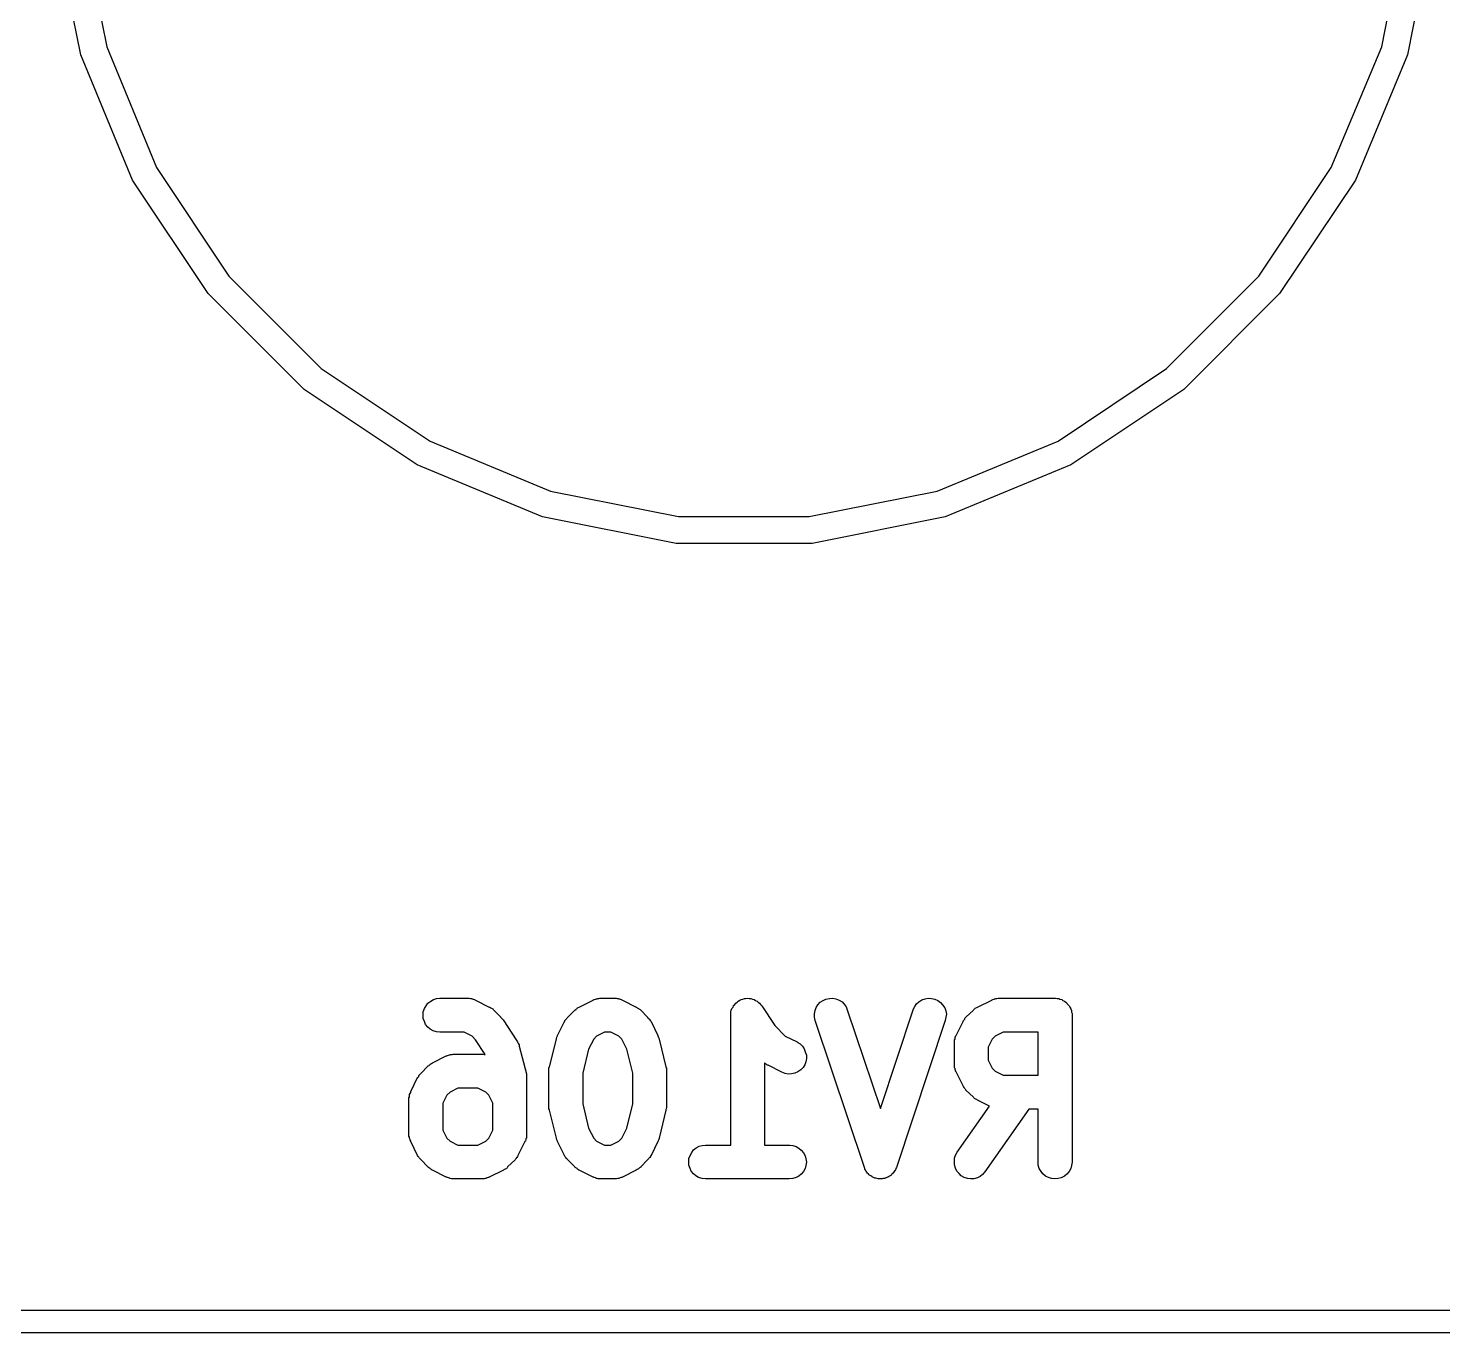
# Model space of a CAD drawing. Extents: x -14.42 to -9.41, y 0.06 to 0.58.
# Drawn here: x -14.2193 to -13.9727, y 0.0571 to 0.2845 of the extents above; entities that cross this region are included whole.
import ezdxf

# ---------------------------------------------------------------- set-up
doc = ezdxf.new("R2010")
doc.units = 0
doc.header["$MEASUREMENT"] = 0
doc.layers.add('BLACK', color=7, linetype='CONTINUOUS')

msp = doc.modelspace()

# ---------------------------------------------------------------- linework, layer by layer
at = {"layer": 'BLACK', "linetype": 'CONTINUOUS'}
for p, q in [((-14.2101, 0.30358), (-14.2056, 0.28125)), ((-13.9833, 0.28125), (-13.9789, 0.30358)), ((-14.2101, 0.27987), (-14.2148, 0.30311)), ((-13.9742, 0.30311), (-13.9788, 0.27987)), ((-14.2056, 0.28125), (-14.1969, 0.26021)), ((-13.9921, 0.26021), (-13.9833, 0.28125)), ((-14.2011, 0.25799), (-14.2101, 0.27987)), ((-13.9788, 0.27987), (-13.9879, 0.25799)), ((-14.1969, 0.26021), (-14.1843, 0.24128)), ((-14.0047, 0.24128), (-13.9921, 0.26021)), ((-14.1879, 0.23828), (-14.2011, 0.25799)), ((-13.9879, 0.25799), (-14.0011, 0.23828)), ((-14.1843, 0.24128), (-14.1682, 0.22518)), ((-14.0208, 0.22518), (-14.0047, 0.24128)), ((-14.1712, 0.22153), (-14.1879, 0.23828)), ((-14.0011, 0.23828), (-14.0178, 0.22153)), ((-14.1682, 0.22518), (-14.1492, 0.21253)), ((-14.0397, 0.21253), (-14.0208, 0.22518)), ((-14.1515, 0.20837), (-14.1712, 0.22153)), ((-14.0178, 0.22153), (-14.0375, 0.20837)), ((-14.1492, 0.21253), (-14.1282, 0.20382)), ((-14.0608, 0.20382), (-14.0397, 0.21253)), ((-14.1296, 0.1993), (-14.1515, 0.20837)), ((-14.0375, 0.20837), (-14.0594, 0.1993)), ((-14.1282, 0.20382), (-14.1059, 0.19938)), ((-14.0831, 0.19938), (-14.0608, 0.20382)), ((-14.1063, 0.19468), (-14.1296, 0.1993)), ((-14.1059, 0.19938), (-14.0831, 0.19938)), ((-14.0594, 0.1993), (-14.0826, 0.19468)), ((-14.0826, 0.19468), (-14.1063, 0.19468)), ((-14.1504, 0.11303), (-14.1502, 0.11358)), ((-14.1502, 0.11358), (-14.1499, 0.11409)), ((-14.1499, 0.11409), (-14.1496, 0.11453)), ((-14.1496, 0.11453), (-14.1491, 0.1149)), ((-14.1491, 0.1149), (-14.1486, 0.11517)), ((-14.1486, 0.11517), (-14.1481, 0.11534)), ((-14.1481, 0.11534), (-14.1475, 0.11539)), ((-14.1475, 0.11539), (-14.1426, 0.11539)), ((-14.1426, 0.11539), (-14.1425, 0.11538)), ((-14.1426, 0.11539), (-14.1426, 0.11539)), ((-14.1425, 0.11538), (-14.1424, 0.11538)), ((-14.1424, 0.11538), (-14.1422, 0.11535)), ((-14.1422, 0.11535), (-14.142, 0.11533)), ((-14.142, 0.11533), (-14.1419, 0.1153)), ((-14.1419, 0.1153), (-14.1418, 0.11529)), ((-14.1418, 0.11529), (-14.1417, 0.11521)), ((-14.1417, 0.11521), (-14.1415, 0.11515)), ((-14.1415, 0.11515), (-14.1414, 0.11511)), ((-14.1414, 0.11511), (-14.1413, 0.11508)), ((-14.1413, 0.11508), (-14.1389, 0.11386)), ((-14.1389, 0.11386), (-14.1388, 0.11384)), ((-14.1388, 0.11384), (-14.1387, 0.11375)), ((-14.1387, 0.11375), (-14.1385, 0.11367)), ((-14.1385, 0.11367), (-14.1384, 0.1136)), ((-14.1384, 0.1136), (-14.1383, 0.11353)), ((-14.1383, 0.11353), (-14.1382, 0.11341)), ((-14.124, 0.11334), (-14.1238, 0.11344)), ((-14.1238, 0.11344), (-14.1237, 0.11356)), ((-14.1237, 0.11356), (-14.1236, 0.11362)), ((-14.1236, 0.11362), (-14.1235, 0.1137)), ((-14.1235, 0.1137), (-14.1234, 0.11377)), ((-14.1234, 0.11377), (-14.1232, 0.11386)), ((-14.1232, 0.11386), (-14.1208, 0.11508)), ((-14.1208, 0.1151), (-14.1207, 0.11513)), ((-14.1208, 0.11508), (-14.1208, 0.1151)), ((-14.1207, 0.11513), (-14.1206, 0.11517)), ((-14.1206, 0.11517), (-14.1204, 0.11523)), ((-14.1204, 0.11523), (-14.1202, 0.1153)), ((-14.1202, 0.1153), (-14.1201, 0.11531)), ((-14.1201, 0.11531), (-14.12, 0.11534)), ((-14.12, 0.11534), (-14.1198, 0.11535)), ((-14.1198, 0.11535), (-14.1196, 0.11539)), ((-14.1196, 0.11539), (-14.1196, 0.11538)), ((-14.1196, 0.11538), (-14.1195, 0.11539)), ((-14.1195, 0.11539), (-14.117, 0.11539)), ((-14.117, 0.11539), (-14.1169, 0.11538)), ((-14.117, 0.11539), (-14.117, 0.11539)), ((-14.1169, 0.11538), (-14.1168, 0.11538)), ((-14.1168, 0.11538), (-14.1166, 0.11535)), ((-14.1166, 0.11535), (-14.1164, 0.11533)), ((-14.1164, 0.11533), (-14.1163, 0.1153)), ((-14.1163, 0.1153), (-14.1162, 0.11529)), ((-14.1162, 0.11529), (-14.1161, 0.11521)), ((-14.1161, 0.11521), (-14.1159, 0.11515)), ((-14.1159, 0.11515), (-14.1158, 0.11511)), ((-14.1158, 0.11511), (-14.1157, 0.11508)), ((-14.1157, 0.11508), (-14.1133, 0.11386)), ((-14.1133, 0.11386), (-14.1132, 0.11384)), ((-14.1132, 0.11384), (-14.1131, 0.11375)), ((-14.1131, 0.11375), (-14.113, 0.11367)), ((-14.113, 0.11367), (-14.1129, 0.1136)), ((-14.1129, 0.1136), (-14.1128, 0.11353)), ((-14.1128, 0.11353), (-14.1126, 0.11341)), ((-14.0967, 0.11334), (-14.0966, 0.1136)), ((-14.0966, 0.1136), (-14.0964, 0.11386)), ((-14.0966, 0.1136), (-14.0966, 0.1136)), ((-14.0966, 0.1136), (-14.0966, 0.1136)), ((-14.0964, 0.11386), (-14.0963, 0.1141)), ((-14.0963, 0.11411), (-14.0961, 0.11433)), ((-14.0963, 0.1141), (-14.0963, 0.11411)), ((-14.0963, 0.1141), (-14.0963, 0.1141)), ((-14.0961, 0.11433), (-14.0959, 0.11454)), ((-14.0959, 0.11455), (-14.0957, 0.11472)), ((-14.0959, 0.11454), (-14.0959, 0.11455)), ((-14.0959, 0.11455), (-14.0959, 0.11455)), ((-14.0957, 0.11472), (-14.0955, 0.11491)), ((-14.0955, 0.11491), (-14.0952, 0.11504)), ((-14.0955, 0.11491), (-14.0955, 0.11491)), ((-14.0955, 0.11491), (-14.0955, 0.11491)), ((-14.0952, 0.11504), (-14.095, 0.11517)), ((-14.095, 0.11518), (-14.0947, 0.11526)), ((-14.095, 0.11517), (-14.095, 0.11518)), ((-14.095, 0.11518), (-14.095, 0.11518)), ((-14.0947, 0.11526), (-14.0944, 0.11534)), ((-14.0944, 0.11534), (-14.0942, 0.11536)), ((-14.0944, 0.11534), (-14.0944, 0.11534)), ((-14.0944, 0.11534), (-14.0944, 0.11534)), ((-14.0942, 0.11536), (-14.0939, 0.11539)), ((-14.0939, 0.11539), (-14.0939, 0.11539)), ((-14.0939, 0.11539), (-14.0936, 0.11536)), ((-14.0939, 0.11539), (-14.0939, 0.11539)), ((-14.0936, 0.11536), (-14.0933, 0.11533)), ((-14.0933, 0.11533), (-14.0933, 0.11533)), ((-14.0933, 0.11533), (-14.0933, 0.11533)), ((-14.0933, 0.11533), (-14.093, 0.11525)), ((-14.093, 0.11525), (-14.0927, 0.11516)), ((-14.0927, 0.11516), (-14.0927, 0.11516)), ((-14.0927, 0.11516), (-14.0927, 0.11516)), ((-14.0927, 0.11516), (-14.0925, 0.11502)), ((-14.0925, 0.11502), (-14.0922, 0.11489)), ((-14.0922, 0.11489), (-14.0922, 0.11489)), ((-14.0922, 0.11489), (-14.0922, 0.11489)), ((-14.0922, 0.11489), (-14.092, 0.1147)), ((-14.092, 0.1147), (-14.0918, 0.11452)), ((-14.0918, 0.11452), (-14.0918, 0.11452)), ((-14.0918, 0.11452), (-14.0918, 0.11452)), ((-14.0918, 0.11452), (-14.0916, 0.1143)), ((-14.0916, 0.1143), (-14.0914, 0.11408)), ((-14.0914, 0.11408), (-14.0891, 0.11066)), ((-14.0821, 0.11325), (-14.0819, 0.11379)), ((-14.0819, 0.11379), (-14.0816, 0.11427)), ((-14.0816, 0.11427), (-14.0812, 0.11469)), ((-14.0812, 0.11469), (-14.0807, 0.11502)), ((-14.0807, 0.11502), (-14.0802, 0.11525)), ((-14.0802, 0.11525), (-14.0796, 0.11537)), ((-14.0796, 0.11537), (-14.079, 0.11538)), ((-14.079, 0.11538), (-14.0785, 0.11528)), ((-14.0785, 0.11528), (-14.0779, 0.11507)), ((-14.0779, 0.11507), (-14.0774, 0.11477)), ((-14.0774, 0.11477), (-14.077, 0.11437)), ((-14.077, 0.11437), (-14.0767, 0.1139)), ((-14.0767, 0.1139), (-14.0765, 0.11337)), ((-14.065, 0.11341), (-14.0647, 0.11393)), ((-14.0647, 0.11393), (-14.0644, 0.1144)), ((-14.0644, 0.1144), (-14.064, 0.11479)), ((-14.064, 0.11479), (-14.0635, 0.11509)), ((-14.0635, 0.11509), (-14.0629, 0.11529)), ((-14.0629, 0.11529), (-14.0624, 0.11539)), ((-14.0624, 0.11539), (-14.0618, 0.11537)), ((-14.0618, 0.11537), (-14.0612, 0.11523)), ((-14.0612, 0.11523), (-14.0607, 0.11499)), ((-14.0607, 0.11499), (-14.0602, 0.11466)), ((-14.0602, 0.11466), (-14.0599, 0.11424)), ((-14.0599, 0.11424), (-14.0595, 0.11375)), ((-14.0595, 0.11375), (-14.0593, 0.11321)), ((-14.0545, 0.11334), (-14.0544, 0.11344)), ((-14.0544, 0.11344), (-14.0543, 0.11356)), ((-14.0543, 0.11356), (-14.0542, 0.11362)), ((-14.0542, 0.11362), (-14.0541, 0.1137)), ((-14.0541, 0.1137), (-14.0539, 0.11377)), ((-14.0539, 0.11377), (-14.0538, 0.11386)), ((-14.0538, 0.11386), (-14.0513, 0.11508)), ((-14.0513, 0.1151), (-14.0512, 0.11513)), ((-14.0513, 0.11508), (-14.0513, 0.1151)), ((-14.0512, 0.11513), (-14.0511, 0.11517)), ((-14.0511, 0.11517), (-14.0509, 0.11523)), ((-14.0509, 0.11523), (-14.0508, 0.1153)), ((-14.0508, 0.1153), (-14.0507, 0.11531)), ((-14.0507, 0.11531), (-14.0506, 0.11534)), ((-14.0506, 0.11534), (-14.0504, 0.11535)), ((-14.0504, 0.11535), (-14.0502, 0.11539)), ((-14.0502, 0.11539), (-14.0501, 0.11538)), ((-14.0501, 0.11538), (-14.05, 0.11539)), ((-14.05, 0.11539), (-14.0403, 0.11539)), ((-14.0403, 0.11539), (-14.0402, 0.11539)), ((-14.0402, 0.11539), (-14.0402, 0.11539)), ((-14.0402, 0.11539), (-14.0402, 0.11539)), ((-14.0402, 0.11539), (-14.0402, 0.11539)), ((-14.0402, 0.11539), (-14.0399, 0.11536)), ((-14.0399, 0.11536), (-14.0397, 0.11533)), ((-14.0397, 0.11533), (-14.0397, 0.11533)), ((-14.0397, 0.11533), (-14.0396, 0.11533)), ((-14.0396, 0.11533), (-14.0394, 0.11524)), ((-14.0394, 0.11524), (-14.0391, 0.11516)), ((-14.0391, 0.11516), (-14.0391, 0.11516)), ((-14.0391, 0.11516), (-14.0391, 0.11515)), ((-14.0391, 0.11515), (-14.0389, 0.11502)), ((-14.0389, 0.11502), (-14.0386, 0.11489)), ((-14.0386, 0.11489), (-14.0386, 0.11488)), ((-14.0386, 0.11488), (-14.0386, 0.11488)), ((-14.0386, 0.11488), (-14.0384, 0.1147)), ((-14.0384, 0.1147), (-14.0382, 0.11452)), ((-14.0382, 0.11452), (-14.0382, 0.11451)), ((-14.0382, 0.11451), (-14.0382, 0.1145)), ((-14.0382, 0.1145), (-14.038, 0.11429)), ((-14.038, 0.11429), (-14.0378, 0.11407)), ((-14.0378, 0.11407), (-14.0378, 0.11406)), ((-14.0378, 0.11406), (-14.0378, 0.11406)), ((-14.0378, 0.11406), (-14.0377, 0.11381)), ((-14.0377, 0.11381), (-14.0375, 0.11356)), ((-14.0375, 0.11356), (-14.0375, 0.11355)), ((-14.0375, 0.11355), (-14.0375, 0.11354)), ((-14.0375, 0.11354), (-14.0374, 0.11328)), ((-14.1504, 0.11246), (-14.1504, 0.11303)), ((-14.1504, 0.11189), (-14.1504, 0.11246)), ((-14.1502, 0.11133), (-14.1504, 0.11189)), ((-14.15, 0.11082), (-14.1502, 0.11133)), ((-14.1382, 0.11341), (-14.1381, 0.11331)), ((-14.1381, 0.11331), (-14.1369, 0.11209)), ((-14.1369, 0.11209), (-14.1369, 0.11209)), ((-14.1369, 0.11209), (-14.1369, 0.11209)), ((-14.1369, 0.11209), (-14.1369, 0.11209)), ((-14.1369, 0.11209), (-14.1369, 0.11206)), ((-14.1369, 0.11206), (-14.1367, 0.11185)), ((-14.1367, 0.11185), (-14.1365, 0.11164)), ((-14.1365, 0.11164), (-14.1341, 0.10798)), ((-14.127, 0.10888), (-14.1258, 0.11132)), ((-14.1258, 0.11132), (-14.1257, 0.11136)), ((-14.1257, 0.1115), (-14.1256, 0.11164)), ((-14.1257, 0.11136), (-14.1257, 0.1115)), ((-14.1256, 0.11164), (-14.1255, 0.11174)), ((-14.1255, 0.11174), (-14.1254, 0.11184)), ((-14.1254, 0.11184), (-14.1253, 0.11196)), ((-14.1253, 0.11196), (-14.1252, 0.11209)), ((-14.1252, 0.11209), (-14.124, 0.11331)), ((-14.124, 0.11331), (-14.124, 0.11334)), ((-14.1126, 0.11341), (-14.1125, 0.11331)), ((-14.1125, 0.11331), (-14.1113, 0.11209)), ((-14.1113, 0.11209), (-14.1113, 0.11206)), ((-14.1113, 0.11206), (-14.1112, 0.11193)), ((-14.1112, 0.11193), (-14.111, 0.11181)), ((-14.111, 0.11181), (-14.111, 0.11171)), ((-14.111, 0.11171), (-14.1109, 0.11161)), ((-14.1109, 0.11161), (-14.1108, 0.11146)), ((-14.1108, 0.11146), (-14.1107, 0.11132)), ((-14.1107, 0.11132), (-14.1095, 0.10888)), ((-14.0968, 0.11305), (-14.0967, 0.11334)), ((-14.0968, 0.11276), (-14.0968, 0.11305)), ((-14.0968, 0.11305), (-14.0968, 0.11305)), ((-14.0968, 0.11305), (-14.0968, 0.11305)), ((-14.0968, 0.11248), (-14.0968, 0.11276)), ((-14.0968, 0.11244), (-14.0968, 0.11248)), ((-14.0968, 0.11248), (-14.0968, 0.11248)), ((-14.0968, 0.11248), (-14.0968, 0.11248)), ((-14.0968, 0.11248), (-14.0968, 0.11248)), ((-14.0968, 0.0898), (-14.0968, 0.11244)), ((-14.0822, 0.11268), (-14.0821, 0.11325)), ((-14.0822, 0.11211), (-14.0822, 0.11268)), ((-14.0821, 0.11154), (-14.0822, 0.11211)), ((-14.0821, 0.11151), (-14.0821, 0.11154)), ((-14.0735, 0.08591), (-14.0821, 0.11151)), ((-14.0765, 0.11337), (-14.0707, 0.09619)), ((-14.0707, 0.09619), (-14.065, 0.11337)), ((-14.0594, 0.11151), (-14.0679, 0.08591)), ((-14.065, 0.11337), (-14.065, 0.11341)), ((-14.0593, 0.11207), (-14.0594, 0.11151)), ((-14.0593, 0.11321), (-14.0592, 0.11264)), ((-14.0592, 0.11264), (-14.0593, 0.11207)), ((-14.0575, 0.10888), (-14.0563, 0.11132)), ((-14.0563, 0.11136), (-14.0562, 0.1115)), ((-14.0563, 0.11132), (-14.0563, 0.11136)), ((-14.0562, 0.1115), (-14.0561, 0.11164)), ((-14.0561, 0.11164), (-14.056, 0.11174)), ((-14.056, 0.11184), (-14.0559, 0.11196)), ((-14.056, 0.11174), (-14.056, 0.11184)), ((-14.0559, 0.11196), (-14.0558, 0.11209)), ((-14.0558, 0.11209), (-14.0545, 0.11331)), ((-14.0545, 0.11331), (-14.0545, 0.11334)), ((-14.0374, 0.11328), (-14.0374, 0.11301)), ((-14.0374, 0.11301), (-14.0374, 0.113)), ((-14.0374, 0.113), (-14.0374, 0.11299)), ((-14.0374, 0.11299), (-14.0373, 0.11272)), ((-14.0373, 0.11272), (-14.0373, 0.11244)), ((-14.0373, 0.11244), (-14.0373, 0.08685)), ((-14.1496, 0.11037), (-14.15, 0.11082)), ((-14.1492, 0.11), (-14.1496, 0.11037)), ((-14.1487, 0.10973), (-14.1492, 0.11)), ((-14.1481, 0.10955), (-14.1487, 0.10973)), ((-14.1475, 0.10949), (-14.1481, 0.10955)), ((-14.1433, 0.10949), (-14.1475, 0.10949)), ((-14.1475, 0.10949), (-14.1475, 0.10949)), ((-14.1419, 0.10879), (-14.1433, 0.10949)), ((-14.1413, 0.10812), (-14.1419, 0.10879)), ((-14.1272, 0.10835), (-14.1271, 0.1086)), ((-14.1271, 0.1086), (-14.127, 0.10886)), ((-14.127, 0.10887), (-14.127, 0.10888)), ((-14.127, 0.10886), (-14.127, 0.10887)), ((-14.1202, 0.10879), (-14.1207, 0.10825)), ((-14.1188, 0.10949), (-14.1202, 0.10879)), ((-14.1177, 0.10949), (-14.1188, 0.10949)), ((-14.1163, 0.10879), (-14.1177, 0.10949)), ((-14.1158, 0.10825), (-14.1163, 0.10879)), ((-14.1095, 0.10888), (-14.1095, 0.10885)), ((-14.1095, 0.10885), (-14.1095, 0.10884)), ((-14.1095, 0.10884), (-14.1095, 0.10882)), ((-14.1095, 0.10882), (-14.1094, 0.10856)), ((-14.1094, 0.10856), (-14.1093, 0.10831)), ((-14.0891, 0.11066), (-14.0873, 0.10877)), ((-14.0873, 0.10877), (-14.0852, 0.10777)), ((-14.0577, 0.10854), (-14.0576, 0.10873)), ((-14.0577, 0.10835), (-14.0577, 0.10854)), ((-14.0576, 0.1088), (-14.0575, 0.10888)), ((-14.0576, 0.10873), (-14.0576, 0.1088)), ((-14.0507, 0.10879), (-14.0512, 0.10825)), ((-14.0493, 0.10949), (-14.0507, 0.10879)), ((-14.0432, 0.10949), (-14.0493, 0.10949)), ((-14.0432, 0.10199), (-14.0432, 0.10949)), ((-14.1396, 0.10558), (-14.1413, 0.10812)), ((-14.1341, 0.10798), (-14.1341, 0.10795)), ((-14.1341, 0.10795), (-14.134, 0.10777)), ((-14.134, 0.10777), (-14.1339, 0.10761)), ((-14.1339, 0.10761), (-14.1338, 0.10752)), ((-14.1338, 0.10752), (-14.1338, 0.10744)), ((-14.1338, 0.10744), (-14.1337, 0.10725)), ((-14.1337, 0.10725), (-14.1337, 0.10706)), ((-14.1337, 0.10706), (-14.1324, 0.10219)), ((-14.1284, 0.10341), (-14.1272, 0.10828)), ((-14.1272, 0.10833), (-14.1272, 0.10835)), ((-14.1272, 0.10832), (-14.1272, 0.10833)), ((-14.1272, 0.10828), (-14.1272, 0.10832)), ((-14.1216, 0.10653), (-14.1226, 0.10233)), ((-14.1207, 0.10825), (-14.1216, 0.10653)), ((-14.1149, 0.10653), (-14.1158, 0.10825)), ((-14.1139, 0.10233), (-14.1149, 0.10653)), ((-14.1093, 0.10831), (-14.1093, 0.10829)), ((-14.1093, 0.10829), (-14.1093, 0.10828)), ((-14.1093, 0.10828), (-14.1081, 0.10341)), ((-14.0852, 0.10777), (-14.0852, 0.10775)), ((-14.0852, 0.10775), (-14.0847, 0.10744)), ((-14.0847, 0.10744), (-14.0843, 0.10704)), ((-14.0843, 0.10704), (-14.084, 0.10656)), ((-14.084, 0.10656), (-14.0838, 0.10603)), ((-14.0578, 0.10818), (-14.0577, 0.10826)), ((-14.0578, 0.10798), (-14.0578, 0.10818)), ((-14.0578, 0.10778), (-14.0578, 0.10798)), ((-14.0578, 0.10769), (-14.0578, 0.10778)), ((-14.0578, 0.10761), (-14.0578, 0.10769)), ((-14.0578, 0.10756), (-14.0578, 0.10761)), ((-14.0578, 0.10391), (-14.0578, 0.10756)), ((-14.0577, 0.10826), (-14.0577, 0.10835)), ((-14.0512, 0.10825), (-14.0519, 0.10687)), ((-14.0519, 0.10687), (-14.0519, 0.10461)), ((-14.1496, 0.10359), (-14.1494, 0.10369)), ((-14.1496, 0.10356), (-14.1496, 0.10359)), ((-14.1494, 0.10369), (-14.1493, 0.10381)), ((-14.1493, 0.10381), (-14.1492, 0.10387)), ((-14.1492, 0.10387), (-14.1491, 0.10395)), ((-14.1491, 0.10395), (-14.149, 0.10402)), ((-14.149, 0.10402), (-14.1488, 0.10411)), ((-14.1488, 0.10411), (-14.1464, 0.10533)), ((-14.1464, 0.10533), (-14.1463, 0.10535)), ((-14.1463, 0.10538), (-14.1462, 0.10542)), ((-14.1463, 0.10535), (-14.1463, 0.10538)), ((-14.1462, 0.10542), (-14.146, 0.10548)), ((-14.146, 0.10548), (-14.1458, 0.10555)), ((-14.1458, 0.10555), (-14.1457, 0.10556)), ((-14.1457, 0.10556), (-14.1456, 0.10559)), ((-14.1456, 0.10559), (-14.1454, 0.10561)), ((-14.1454, 0.10561), (-14.1452, 0.10564)), ((-14.1452, 0.10564), (-14.1451, 0.10564)), ((-14.1451, 0.10564), (-14.1451, 0.10564)), ((-14.1451, 0.10564), (-14.1402, 0.10564)), ((-14.1402, 0.10564), (-14.1401, 0.10564)), ((-14.1401, 0.10564), (-14.1401, 0.10563)), ((-14.1401, 0.10563), (-14.14, 0.10564)), ((-14.14, 0.10564), (-14.1398, 0.1056)), ((-14.1398, 0.1056), (-14.1396, 0.10558)), ((-14.1396, 0.10558), (-14.1396, 0.10558)), ((-14.0908, 0.10404), (-14.0909, 0.10412)), ((-14.0909, 0.10412), (-14.0909, 0.0898)), ((-14.0907, 0.10397), (-14.0908, 0.10404)), ((-14.0906, 0.10389), (-14.0907, 0.10397)), ((-14.0905, 0.10381), (-14.0906, 0.10389)), ((-14.0904, 0.10372), (-14.0905, 0.10381)), ((-14.0903, 0.10371), (-14.0904, 0.10372)), ((-14.0879, 0.10249), (-14.0903, 0.10371)), ((-14.0839, 0.10379), (-14.0842, 0.1033)), ((-14.0837, 0.10433), (-14.0839, 0.10379)), ((-14.0838, 0.10603), (-14.0836, 0.10547)), ((-14.0836, 0.10489), (-14.0837, 0.10433)), ((-14.0836, 0.10547), (-14.0836, 0.10489)), ((-14.0578, 0.10382), (-14.0578, 0.10391)), ((-14.0578, 0.10374), (-14.0578, 0.10382)), ((-14.0578, 0.10354), (-14.0578, 0.10374)), ((-14.0519, 0.10461), (-14.0512, 0.10322)), ((-14.1526, 0.09914), (-14.1514, 0.10157)), ((-14.1514, 0.10157), (-14.1513, 0.10161)), ((-14.1513, 0.10161), (-14.1512, 0.10175)), ((-14.1512, 0.1019), (-14.1511, 0.10199)), ((-14.1512, 0.10175), (-14.1512, 0.1019)), ((-14.1511, 0.10199), (-14.151, 0.10209)), ((-14.151, 0.10209), (-14.1509, 0.10221)), ((-14.1509, 0.10221), (-14.1508, 0.10234)), ((-14.1508, 0.10234), (-14.1496, 0.10356)), ((-14.1324, 0.10219), (-14.1324, 0.10215)), ((-14.1324, 0.10215), (-14.1324, 0.1021)), ((-14.1324, 0.1021), (-14.1324, 0.10204)), ((-14.1324, 0.10204), (-14.1324, 0.10181)), ((-14.1324, 0.10181), (-14.1324, 0.10158)), ((-14.1324, 0.10158), (-14.1324, 0.10152)), ((-14.1324, 0.10152), (-14.1324, 0.10147)), ((-14.1324, 0.10147), (-14.1324, 0.09172)), ((-14.1285, 0.1033), (-14.1284, 0.10335)), ((-14.1285, 0.10307), (-14.1285, 0.1033)), ((-14.1285, 0.10284), (-14.1285, 0.10307)), ((-14.1285, 0.10278), (-14.1285, 0.10284)), ((-14.1285, 0.10273), (-14.1285, 0.10278)), ((-14.1285, 0.10269), (-14.1285, 0.10273)), ((-14.1285, 0.0966), (-14.1285, 0.10269)), ((-14.1284, 0.10335), (-14.1284, 0.10341)), ((-14.1226, 0.10233), (-14.1226, 0.09696)), ((-14.1139, 0.09696), (-14.1139, 0.10233)), ((-14.1081, 0.10341), (-14.1081, 0.10337)), ((-14.1081, 0.10337), (-14.1081, 0.10331)), ((-14.1081, 0.10331), (-14.108, 0.10326)), ((-14.108, 0.10326), (-14.108, 0.10303)), ((-14.108, 0.10303), (-14.108, 0.10279)), ((-14.108, 0.10279), (-14.108, 0.10274)), ((-14.108, 0.10274), (-14.108, 0.10269)), ((-14.108, 0.10269), (-14.108, 0.0966)), ((-14.0873, 0.10228), (-14.0879, 0.10249)), ((-14.0868, 0.10218), (-14.0873, 0.10228)), ((-14.0862, 0.1022), (-14.0868, 0.10218)), ((-14.0856, 0.10232), (-14.0862, 0.1022)), ((-14.0851, 0.10256), (-14.0856, 0.10232)), ((-14.0846, 0.10289), (-14.0851, 0.10256)), ((-14.0842, 0.1033), (-14.0846, 0.10289)), ((-14.0578, 0.10333), (-14.0578, 0.10354)), ((-14.0578, 0.10325), (-14.0578, 0.10333)), ((-14.0577, 0.10317), (-14.0578, 0.10325)), ((-14.0577, 0.10298), (-14.0577, 0.10317)), ((-14.0576, 0.10278), (-14.0577, 0.10298)), ((-14.0576, 0.10271), (-14.0576, 0.10278)), ((-14.0575, 0.10262), (-14.0576, 0.10271)), ((-14.0575, 0.10259), (-14.0575, 0.10262)), ((-14.0563, 0.10015), (-14.0575, 0.10259)), ((-14.0512, 0.10322), (-14.0507, 0.10268)), ((-14.0507, 0.10268), (-14.0493, 0.10199)), ((-14.0493, 0.10199), (-14.0432, 0.10199)), ((-14.1528, 0.0986), (-14.1527, 0.09879)), ((-14.1527, 0.09879), (-14.1526, 0.09898)), ((-14.1526, 0.09906), (-14.1526, 0.09914)), ((-14.1526, 0.09898), (-14.1526, 0.09906)), ((-14.1457, 0.09904), (-14.1463, 0.0985)), ((-14.1444, 0.09974), (-14.1457, 0.09904)), ((-14.1409, 0.09974), (-14.1444, 0.09974)), ((-14.1395, 0.09904), (-14.1409, 0.09974)), ((-14.139, 0.0985), (-14.1395, 0.09904)), ((-14.0562, 0.10001), (-14.0563, 0.10015)), ((-14.0561, 0.09986), (-14.0562, 0.10001)), ((-14.0561, 0.09977), (-14.0561, 0.09986)), ((-14.056, 0.09966), (-14.0561, 0.09977)), ((-14.0559, 0.09954), (-14.056, 0.09966)), ((-14.0558, 0.09941), (-14.0559, 0.09954)), ((-14.0558, 0.09938), (-14.0558, 0.09941)), ((-14.0545, 0.09817), (-14.0558, 0.09938)), ((-14.1529, 0.09803), (-14.1528, 0.09823)), ((-14.1529, 0.09794), (-14.1529, 0.09803)), ((-14.1529, 0.09786), (-14.1529, 0.09794)), ((-14.1529, 0.09782), (-14.1529, 0.09786)), ((-14.1529, 0.09172), (-14.1529, 0.09782)), ((-14.1528, 0.09851), (-14.1528, 0.0986)), ((-14.1528, 0.09843), (-14.1528, 0.09851)), ((-14.1528, 0.09823), (-14.1528, 0.09843)), ((-14.1463, 0.0985), (-14.147, 0.09712)), ((-14.147, 0.09712), (-14.147, 0.09242)), ((-14.1383, 0.09712), (-14.139, 0.0985)), ((-14.1383, 0.09242), (-14.1383, 0.09712)), ((-14.1285, 0.09654), (-14.1285, 0.0966)), ((-14.1285, 0.09649), (-14.1285, 0.09654)), ((-14.1285, 0.09626), (-14.1285, 0.09649)), ((-14.1285, 0.09602), (-14.1285, 0.09626)), ((-14.1226, 0.09696), (-14.1216, 0.09275)), ((-14.1149, 0.09275), (-14.1139, 0.09696)), ((-14.108, 0.09622), (-14.1081, 0.09598)), ((-14.108, 0.0966), (-14.108, 0.09656)), ((-14.108, 0.09656), (-14.108, 0.0965)), ((-14.108, 0.0965), (-14.108, 0.09645)), ((-14.108, 0.09645), (-14.108, 0.09622)), ((-14.0573, 0.08854), (-14.0517, 0.09657)), ((-14.0544, 0.09806), (-14.0545, 0.09817)), ((-14.0543, 0.09794), (-14.0544, 0.09806)), ((-14.0542, 0.09788), (-14.0543, 0.09794)), ((-14.0541, 0.0978), (-14.0542, 0.09788)), ((-14.0539, 0.09772), (-14.0541, 0.0978)), ((-14.0538, 0.09763), (-14.0539, 0.09772)), ((-14.0538, 0.09761), (-14.0538, 0.09763)), ((-14.0517, 0.09657), (-14.0538, 0.09761)), ((-14.1284, 0.09597), (-14.1285, 0.09602)), ((-14.1284, 0.09592), (-14.1284, 0.09597)), ((-14.1284, 0.09588), (-14.1284, 0.09592)), ((-14.1272, 0.09101), (-14.1284, 0.09588)), ((-14.1081, 0.09588), (-14.1093, 0.09101)), ((-14.1081, 0.09598), (-14.1081, 0.09593)), ((-14.1081, 0.09593), (-14.1081, 0.09588)), ((-14.0448, 0.09608), (-14.0525, 0.08516)), ((-14.0432, 0.09608), (-14.0448, 0.09608)), ((-14.0432, 0.08685), (-14.0432, 0.09608)), ((-14.1529, 0.09164), (-14.1529, 0.09172)), ((-14.1529, 0.09155), (-14.1529, 0.09164)), ((-14.1529, 0.09135), (-14.1529, 0.09155)), ((-14.1528, 0.09115), (-14.1529, 0.09135)), ((-14.147, 0.09242), (-14.1463, 0.09103)), ((-14.139, 0.09103), (-14.1383, 0.09242)), ((-14.1324, 0.09172), (-14.1324, 0.09168)), ((-14.1324, 0.09168), (-14.1324, 0.0916)), ((-14.1324, 0.0916), (-14.1324, 0.09151)), ((-14.1324, 0.09151), (-14.1324, 0.09131)), ((-14.1324, 0.09131), (-14.1324, 0.09111)), ((-14.1216, 0.09275), (-14.1207, 0.09103)), ((-14.1158, 0.09103), (-14.1149, 0.09275)), ((-14.1528, 0.09107), (-14.1528, 0.09115)), ((-14.1528, 0.09098), (-14.1528, 0.09107)), ((-14.1527, 0.09079), (-14.1528, 0.09098)), ((-14.1527, 0.0906), (-14.1527, 0.09079)), ((-14.1526, 0.09052), (-14.1527, 0.0906)), ((-14.1526, 0.09044), (-14.1526, 0.09052)), ((-14.1526, 0.0904), (-14.1526, 0.09044)), ((-14.1514, 0.08797), (-14.1526, 0.0904)), ((-14.1463, 0.09103), (-14.1457, 0.09049)), ((-14.1457, 0.09049), (-14.1444, 0.0898)), ((-14.1444, 0.0898), (-14.1409, 0.0898)), ((-14.1409, 0.0898), (-14.1395, 0.09049)), ((-14.1395, 0.09049), (-14.139, 0.09103)), ((-14.1327, 0.0904), (-14.1339, 0.08797)), ((-14.1326, 0.09048), (-14.1327, 0.0904)), ((-14.1325, 0.09075), (-14.1326, 0.09056)), ((-14.1326, 0.09056), (-14.1326, 0.09048)), ((-14.1324, 0.09103), (-14.1325, 0.09094)), ((-14.1325, 0.09094), (-14.1325, 0.09075)), ((-14.1324, 0.09111), (-14.1324, 0.09103)), ((-14.1272, 0.09099), (-14.1272, 0.09101)), ((-14.1272, 0.09098), (-14.1272, 0.09099)), ((-14.1271, 0.09072), (-14.1272, 0.09098)), ((-14.127, 0.09046), (-14.1271, 0.09072)), ((-14.127, 0.09045), (-14.127, 0.09046)), ((-14.127, 0.09044), (-14.127, 0.09045)), ((-14.127, 0.0904), (-14.127, 0.09044)), ((-14.1258, 0.08797), (-14.127, 0.0904)), ((-14.1207, 0.09103), (-14.1202, 0.09049)), ((-14.1202, 0.09049), (-14.1188, 0.0898)), ((-14.1188, 0.0898), (-14.1177, 0.0898)), ((-14.1177, 0.0898), (-14.1163, 0.09049)), ((-14.1163, 0.09049), (-14.1158, 0.09103)), ((-14.1095, 0.0904), (-14.1107, 0.08797)), ((-14.1094, 0.09068), (-14.1095, 0.09043)), ((-14.1095, 0.09043), (-14.1095, 0.09042)), ((-14.1095, 0.09042), (-14.1095, 0.0904)), ((-14.1093, 0.09094), (-14.1094, 0.09068)), ((-14.1093, 0.09101), (-14.1093, 0.09097)), ((-14.1093, 0.09097), (-14.1093, 0.09095)), ((-14.1093, 0.09095), (-14.1093, 0.09094)), ((-14.1036, 0.0885), (-14.1033, 0.08894)), ((-14.1033, 0.08894), (-14.1028, 0.08931)), ((-14.1028, 0.08931), (-14.1023, 0.08958)), ((-14.1023, 0.08958), (-14.1018, 0.08975)), ((-14.1018, 0.08975), (-14.1012, 0.0898)), ((-14.1012, 0.0898), (-14.0968, 0.0898)), ((-14.0909, 0.0898), (-14.0866, 0.0898)), ((-14.0866, 0.0898), (-14.0865, 0.0898)), ((-14.0865, 0.0898), (-14.086, 0.08974)), ((-14.086, 0.08974), (-14.0854, 0.08956)), ((-14.0854, 0.08956), (-14.0849, 0.08928)), ((-14.0849, 0.08928), (-14.0845, 0.08891)), ((-14.0845, 0.08891), (-14.0841, 0.08847)), ((-14.1513, 0.08782), (-14.1514, 0.08797)), ((-14.1512, 0.08768), (-14.1513, 0.08782)), ((-14.1511, 0.08758), (-14.1512, 0.08768)), ((-14.151, 0.08748), (-14.1511, 0.08758)), ((-14.1509, 0.08736), (-14.151, 0.08748)), ((-14.1508, 0.08723), (-14.1509, 0.08736)), ((-14.1508, 0.0872), (-14.1508, 0.08723)), ((-14.1496, 0.08598), (-14.1508, 0.0872)), ((-14.1344, 0.0872), (-14.1357, 0.08598)), ((-14.1343, 0.08733), (-14.1344, 0.0872)), ((-14.1342, 0.08744), (-14.1343, 0.08733)), ((-14.1341, 0.08764), (-14.1342, 0.08755)), ((-14.1342, 0.08755), (-14.1342, 0.08744)), ((-14.134, 0.08779), (-14.1341, 0.08764)), ((-14.1339, 0.08793), (-14.134, 0.08779)), ((-14.1339, 0.08797), (-14.1339, 0.08793)), ((-14.1257, 0.08782), (-14.1258, 0.08797)), ((-14.1256, 0.08768), (-14.1257, 0.08782)), ((-14.1255, 0.08758), (-14.1256, 0.08768)), ((-14.1255, 0.08748), (-14.1255, 0.08758)), ((-14.1253, 0.08736), (-14.1255, 0.08748)), ((-14.1252, 0.08723), (-14.1253, 0.08736)), ((-14.1252, 0.0872), (-14.1252, 0.08723)), ((-14.124, 0.08598), (-14.1252, 0.0872)), ((-14.1113, 0.0872), (-14.1125, 0.08598)), ((-14.1112, 0.08733), (-14.1113, 0.0872)), ((-14.1111, 0.08744), (-14.1112, 0.08733)), ((-14.111, 0.08755), (-14.1111, 0.08744)), ((-14.1109, 0.08764), (-14.111, 0.08755)), ((-14.1108, 0.08779), (-14.1109, 0.08764)), ((-14.1107, 0.08797), (-14.1108, 0.08793)), ((-14.1108, 0.08793), (-14.1108, 0.08779)), ((-14.1041, 0.08744), (-14.1039, 0.08799)), ((-14.1041, 0.08687), (-14.1041, 0.08744)), ((-14.1041, 0.0863), (-14.1041, 0.08687)), ((-14.1039, 0.08799), (-14.1036, 0.0885)), ((-14.0841, 0.08847), (-14.0838, 0.08795)), ((-14.0838, 0.08795), (-14.0837, 0.0874)), ((-14.0837, 0.0874), (-14.0836, 0.08683)), ((-14.0836, 0.08683), (-14.0837, 0.08625)), ((-14.0578, 0.08749), (-14.0576, 0.08804)), ((-14.0578, 0.08692), (-14.0578, 0.08749)), ((-14.0578, 0.08635), (-14.0578, 0.08692)), ((-14.0576, 0.08579), (-14.0578, 0.08635)), ((-14.0576, 0.08804), (-14.0573, 0.08854)), ((-14.0432, 0.08628), (-14.0432, 0.08685)), ((-14.0373, 0.08681), (-14.0374, 0.08623)), ((-14.0373, 0.08685), (-14.0373, 0.08681)), ((-14.1495, 0.08587), (-14.1496, 0.08598)), ((-14.1493, 0.08576), (-14.1495, 0.08587)), ((-14.1492, 0.08569), (-14.1493, 0.08576)), ((-14.1491, 0.08561), (-14.1492, 0.08569)), ((-14.149, 0.08554), (-14.1491, 0.08561)), ((-14.1489, 0.08544), (-14.149, 0.08554)), ((-14.1488, 0.08543), (-14.1489, 0.08544)), ((-14.1464, 0.08421), (-14.1488, 0.08543)), ((-14.1463, 0.08418), (-14.1464, 0.08421)), ((-14.1462, 0.08413), (-14.1463, 0.08418)), ((-14.146, 0.08407), (-14.1462, 0.08413)), ((-14.1458, 0.084), (-14.146, 0.08407)), ((-14.1458, 0.08399), (-14.1458, 0.084)), ((-14.1457, 0.08396), (-14.1458, 0.08399)), ((-14.1455, 0.08394), (-14.1457, 0.08396)), ((-14.1453, 0.0839), (-14.1455, 0.08394)), ((-14.1452, 0.08391), (-14.1453, 0.0839)), ((-14.1451, 0.0839), (-14.1452, 0.08391)), ((-14.1402, 0.0839), (-14.1451, 0.0839)), ((-14.1451, 0.0839), (-14.1451, 0.0839)), ((-14.1401, 0.0839), (-14.1402, 0.0839)), ((-14.14, 0.0839), (-14.1401, 0.0839)), ((-14.1398, 0.08393), (-14.14, 0.0839)), ((-14.1396, 0.08395), (-14.1398, 0.08393)), ((-14.1395, 0.08398), (-14.1396, 0.08395)), ((-14.1394, 0.08399), (-14.1395, 0.08398)), ((-14.1393, 0.08406), (-14.1394, 0.08399)), ((-14.1391, 0.08412), (-14.1393, 0.08406)), ((-14.139, 0.08416), (-14.1391, 0.08412)), ((-14.1389, 0.08419), (-14.139, 0.08416)), ((-14.1364, 0.08543), (-14.1389, 0.08421)), ((-14.1389, 0.08421), (-14.1389, 0.08419)), ((-14.1363, 0.08551), (-14.1364, 0.08543)), ((-14.1361, 0.08559), (-14.1363, 0.08551)), ((-14.136, 0.08567), (-14.1361, 0.08559)), ((-14.1359, 0.08573), (-14.136, 0.08567)), ((-14.1358, 0.08585), (-14.1359, 0.08573)), ((-14.1357, 0.08595), (-14.1358, 0.08585)), ((-14.1357, 0.08598), (-14.1357, 0.08595)), ((-14.1239, 0.08587), (-14.124, 0.08598)), ((-14.1237, 0.08576), (-14.1239, 0.08587)), ((-14.1236, 0.08569), (-14.1237, 0.08576)), ((-14.1235, 0.08561), (-14.1236, 0.08569)), ((-14.1234, 0.08554), (-14.1235, 0.08561)), ((-14.1233, 0.08544), (-14.1234, 0.08554)), ((-14.1232, 0.08543), (-14.1233, 0.08544)), ((-14.1208, 0.08421), (-14.1232, 0.08543)), ((-14.1207, 0.08418), (-14.1208, 0.08421)), ((-14.1206, 0.08413), (-14.1207, 0.08418)), ((-14.1204, 0.08407), (-14.1206, 0.08413)), ((-14.1203, 0.084), (-14.1204, 0.08407)), ((-14.1202, 0.08399), (-14.1203, 0.084)), ((-14.1201, 0.08396), (-14.1202, 0.08399)), ((-14.1199, 0.08394), (-14.1201, 0.08396)), ((-14.1197, 0.0839), (-14.1199, 0.08394)), ((-14.1196, 0.08391), (-14.1197, 0.0839)), ((-14.1195, 0.0839), (-14.1196, 0.08391)), ((-14.117, 0.0839), (-14.1195, 0.0839)), ((-14.1195, 0.0839), (-14.1195, 0.0839)), ((-14.1169, 0.0839), (-14.117, 0.0839)), ((-14.1167, 0.08393), (-14.1169, 0.0839)), ((-14.1169, 0.0839), (-14.1169, 0.0839)), ((-14.1165, 0.08395), (-14.1167, 0.08393)), ((-14.1164, 0.08398), (-14.1165, 0.08395)), ((-14.1163, 0.08399), (-14.1164, 0.08398)), ((-14.1161, 0.08406), (-14.1163, 0.08399)), ((-14.1159, 0.08412), (-14.1161, 0.08406)), ((-14.1158, 0.08416), (-14.1159, 0.08412)), ((-14.1157, 0.08419), (-14.1158, 0.08416)), ((-14.1133, 0.08543), (-14.1157, 0.08421)), ((-14.1157, 0.08421), (-14.1157, 0.08419)), ((-14.1131, 0.08551), (-14.1133, 0.08543)), ((-14.113, 0.08559), (-14.1131, 0.08551)), ((-14.1129, 0.08567), (-14.113, 0.08559)), ((-14.1128, 0.08573), (-14.1129, 0.08567)), ((-14.1127, 0.08585), (-14.1128, 0.08573)), ((-14.1125, 0.08595), (-14.1127, 0.08585)), ((-14.1125, 0.08598), (-14.1125, 0.08595)), ((-14.1039, 0.08574), (-14.1041, 0.0863)), ((-14.1037, 0.08523), (-14.1039, 0.08574)), ((-14.1033, 0.08478), (-14.1037, 0.08523)), ((-14.1029, 0.08441), (-14.1033, 0.08478)), ((-14.1024, 0.08413), (-14.1029, 0.08441)), ((-14.1018, 0.08396), (-14.1024, 0.08413)), ((-14.1012, 0.0839), (-14.1018, 0.08396)), ((-14.0866, 0.0839), (-14.1012, 0.0839)), ((-14.1012, 0.0839), (-14.1012, 0.0839)), ((-14.086, 0.08395), (-14.0866, 0.0839)), ((-14.0854, 0.08412), (-14.086, 0.08395)), ((-14.0849, 0.08439), (-14.0854, 0.08412)), ((-14.0845, 0.08475), (-14.0849, 0.08439)), ((-14.0841, 0.0852), (-14.0845, 0.08475)), ((-14.0838, 0.0857), (-14.0841, 0.0852)), ((-14.0837, 0.08625), (-14.0838, 0.0857)), ((-14.0734, 0.08573), (-14.0735, 0.08591)), ((-14.0734, 0.08554), (-14.0734, 0.08573)), ((-14.0733, 0.08547), (-14.0734, 0.08554)), ((-14.0733, 0.08539), (-14.0733, 0.08547)), ((-14.0732, 0.08522), (-14.0733, 0.08539)), ((-14.0731, 0.08505), (-14.0732, 0.08522)), ((-14.073, 0.08499), (-14.0731, 0.08505)), ((-14.073, 0.08492), (-14.073, 0.08499)), ((-14.0728, 0.08478), (-14.073, 0.08492)), ((-14.0727, 0.08463), (-14.0728, 0.08478)), ((-14.0726, 0.08458), (-14.0727, 0.08463)), ((-14.0725, 0.08452), (-14.0726, 0.08458)), ((-14.0724, 0.08441), (-14.0725, 0.08452)), ((-14.0722, 0.08429), (-14.0724, 0.08441)), ((-14.0721, 0.08426), (-14.0722, 0.08429)), ((-14.0721, 0.08421), (-14.0721, 0.08426)), ((-14.0719, 0.08414), (-14.0721, 0.08421)), ((-14.0717, 0.08405), (-14.0719, 0.08414)), ((-14.0716, 0.08403), (-14.0717, 0.08405)), ((-14.0715, 0.084), (-14.0716, 0.08403)), ((-14.0713, 0.08397), (-14.0715, 0.084)), ((-14.0711, 0.08392), (-14.0713, 0.08397)), ((-14.071, 0.08392), (-14.0711, 0.08392)), ((-14.071, 0.0839), (-14.071, 0.08392)), ((-14.0707, 0.08391), (-14.071, 0.0839)), ((-14.0705, 0.0839), (-14.0707, 0.08391)), ((-14.0704, 0.08392), (-14.0705, 0.08391)), ((-14.0705, 0.08391), (-14.0705, 0.0839)), ((-14.0702, 0.08396), (-14.0704, 0.08392)), ((-14.07, 0.08399), (-14.0702, 0.08396)), ((-14.0699, 0.08402), (-14.07, 0.08399)), ((-14.0698, 0.08404), (-14.0699, 0.08402)), ((-14.0696, 0.08412), (-14.0698, 0.08404)), ((-14.0694, 0.08419), (-14.0696, 0.08412)), ((-14.0693, 0.08427), (-14.0694, 0.08424)), ((-14.0694, 0.08424), (-14.0694, 0.08419)), ((-14.0691, 0.08439), (-14.0693, 0.08427)), ((-14.0689, 0.0845), (-14.0691, 0.08439)), ((-14.0688, 0.0846), (-14.0689, 0.08455)), ((-14.0689, 0.08455), (-14.0689, 0.0845)), ((-14.0687, 0.08475), (-14.0688, 0.0846)), ((-14.0685, 0.08489), (-14.0687, 0.08475)), ((-14.0684, 0.08502), (-14.0685, 0.08496)), ((-14.0685, 0.08496), (-14.0685, 0.08489)), ((-14.0683, 0.08519), (-14.0684, 0.08502)), ((-14.0682, 0.08535), (-14.0683, 0.08519)), ((-14.0681, 0.08543), (-14.0682, 0.08535)), ((-14.068, 0.08569), (-14.0681, 0.0855)), ((-14.0681, 0.0855), (-14.0681, 0.08543)), ((-14.0679, 0.08588), (-14.068, 0.08569)), ((-14.0679, 0.08591), (-14.0679, 0.08588)), ((-14.0574, 0.08527), (-14.0576, 0.08579)), ((-14.057, 0.08482), (-14.0574, 0.08527)), ((-14.0566, 0.08444), (-14.057, 0.08482)), ((-14.0561, 0.08415), (-14.0566, 0.08444)), ((-14.0555, 0.08397), (-14.0561, 0.08415)), ((-14.055, 0.0839), (-14.0555, 0.08397)), ((-14.0544, 0.08394), (-14.055, 0.0839)), ((-14.0538, 0.08408), (-14.0544, 0.08394)), ((-14.0533, 0.08434), (-14.0538, 0.08408)), ((-14.0529, 0.08469), (-14.0533, 0.08434)), ((-14.0525, 0.08512), (-14.0529, 0.08469)), ((-14.0525, 0.08516), (-14.0525, 0.08512)), ((-14.043, 0.08572), (-14.0432, 0.08628)), ((-14.0427, 0.08521), (-14.043, 0.08572)), ((-14.0424, 0.08477), (-14.0427, 0.08521)), ((-14.0419, 0.0844), (-14.0424, 0.08477)), ((-14.0414, 0.08413), (-14.0419, 0.0844)), ((-14.0409, 0.08396), (-14.0414, 0.08413)), ((-14.0403, 0.0839), (-14.0409, 0.08396)), ((-14.0397, 0.08395), (-14.0403, 0.0839)), ((-14.0392, 0.08411), (-14.0397, 0.08395)), ((-14.0386, 0.08438), (-14.0392, 0.08411)), ((-14.0382, 0.08474), (-14.0386, 0.08438)), ((-14.0378, 0.08518), (-14.0382, 0.08474)), ((-14.0375, 0.08569), (-14.0378, 0.08518)), ((-14.0374, 0.08623), (-14.0375, 0.08569)), ((-14.2854, 0.06102), (-13.9035, 0.06102)), ((-13.9017, 0.05709), (-14.2873, 0.05709))]:
    msp.add_line(p, q, dxfattribs=at)

doc.saveas('drawing.dxf')
